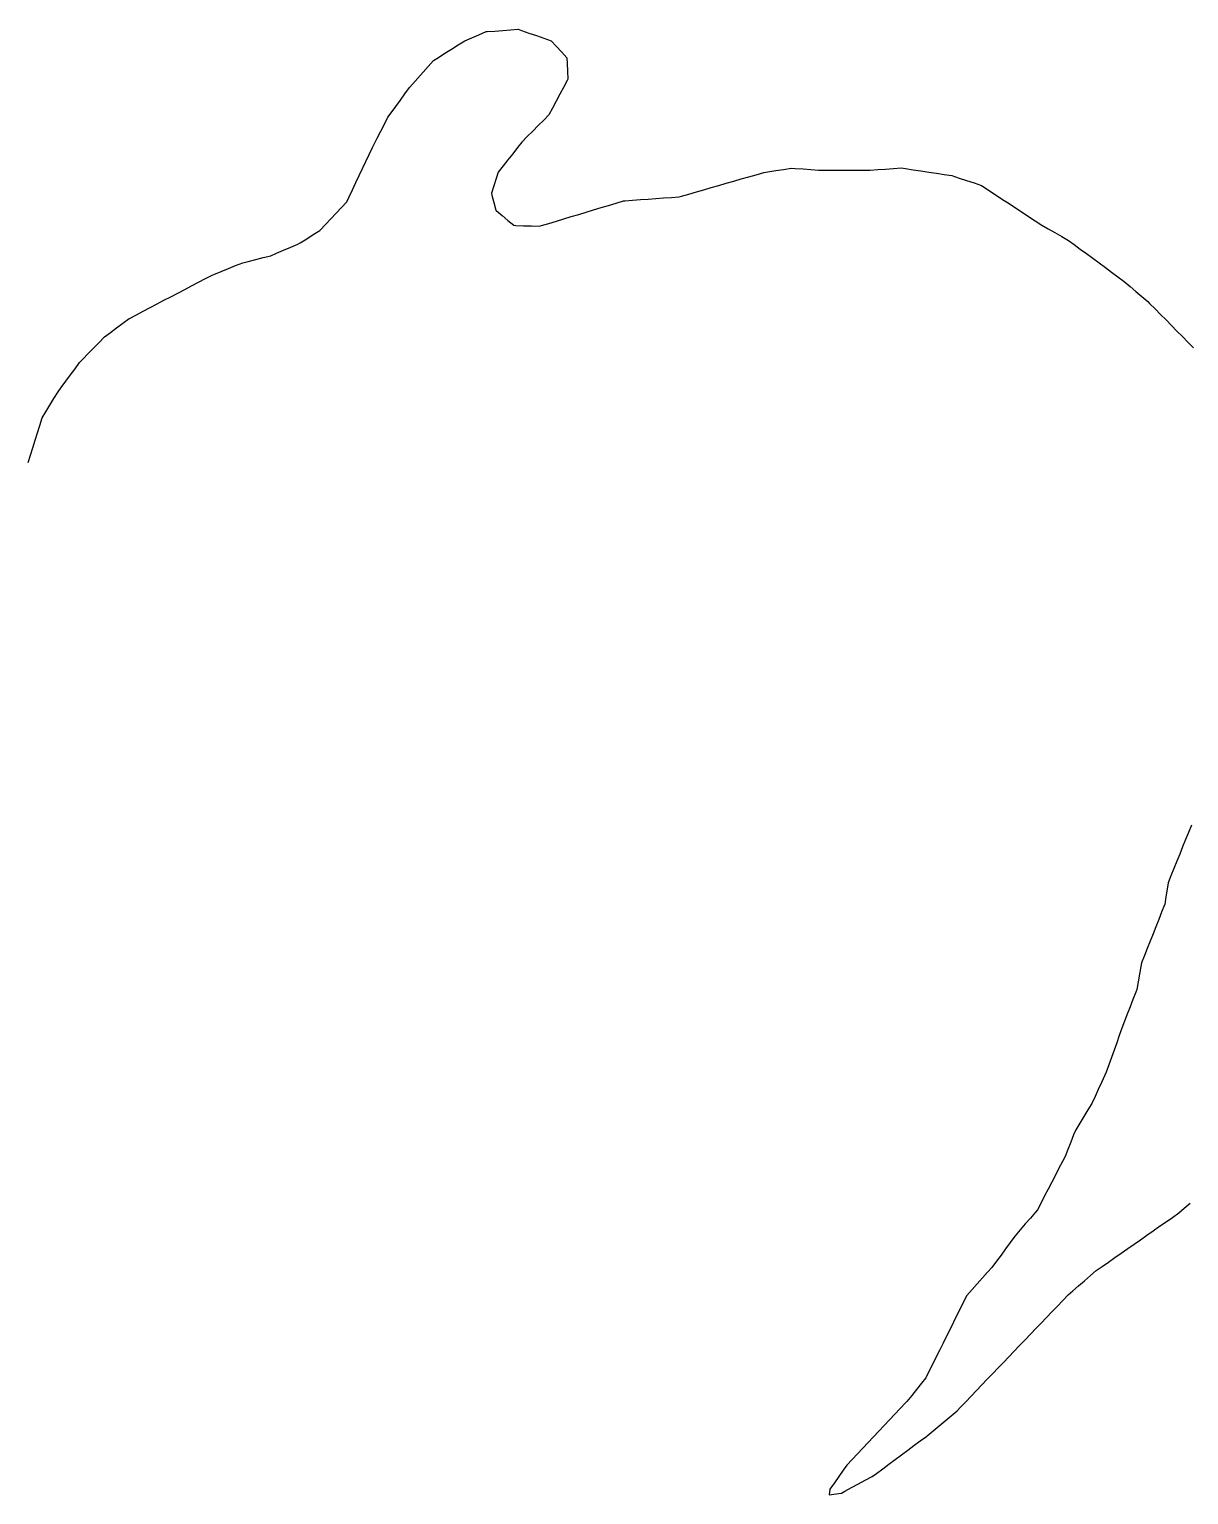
# Model space of a CAD drawing. Header units: millimetres. Extents: x 0 to 2762, y 6 to 2482.
# Drawn here: x 1422 to 1570.9, y 1470.1 to 1658.3 of the extents above; entities that cross this region are included whole.
import ezdxf

# ---------------------------------------------------------------- set-up
doc = ezdxf.new("R2010")
doc.units = ezdxf.units.MM
doc.layers.add('ALL_HOLES', color=1, linetype='Continuous')
doc.layers.add('OUTLINE_ISLAND_01_HOLE_132', color=1, linetype='Continuous')

msp = doc.modelspace()

# ---------------------------------------------------------------- linework, layer by layer
at = {"layer": 'ALL_HOLES'}
for points in [[(1421.879, 1602.6682), (1422.1788, 1603.6222), (1422.4785, 1604.5763), (1422.7782, 1605.5303), (1423.0779, 1606.4843), (1423.3777, 1607.4383), (1423.6774, 1608.3924), (1424.1598, 1609.1796), (1424.6823, 1610.0322), (1425.2049, 1610.8848), (1425.7274, 1611.7375), (1426.1408, 1612.3028), (1426.7311, 1613.11), (1427.3214, 1613.9171), (1427.9117, 1614.7243), (1428.502, 1615.5315), (1428.9191, 1615.9597), (1429.6168, 1616.6761), (1430.3145, 1617.3925), (1431.0122, 1618.1089), (1431.7099, 1618.8253), (1432.4516, 1619.3764), (1433.2543, 1619.9728), (1434.057, 1620.5692), (1434.8596, 1621.1656), (1434.8996, 1621.1866), (1435.7855, 1621.6506), (1436.6713, 1622.1146), (1437.5571, 1622.5786), (1438.443, 1623.0426), (1439.3288, 1623.5066), (1440.2146, 1623.9707), (1441.1004, 1624.4347), (1441.9863, 1624.8987), (1442.8721, 1625.3627), (1443.7579, 1625.8267), (1444.6437, 1626.2907), (1445.5296, 1626.7547), (1445.7466, 1626.8424), (1446.6738, 1627.217), (1447.601, 1627.5916), (1448.5282, 1627.9661), (1449.4554, 1628.3407), (1450.1325, 1628.5102), (1451.1026, 1628.753), (1452.0727, 1628.9958), (1453.0428, 1629.2386), (1453.7544, 1629.5409), (1454.6748, 1629.932), (1455.5952, 1630.323), (1456.5156, 1630.714), (1456.801, 1630.8927), (1457.6486, 1631.4233), (1458.4962, 1631.954), (1459.3438, 1632.4846), (1459.3777, 1632.5204), (1460.0655, 1633.2463), (1460.7534, 1633.9722), (1461.4412, 1634.6981), (1462.129, 1635.424), (1462.8168, 1636.1499), (1463.1244, 1636.808), (1463.5479, 1637.7139), (1463.9714, 1638.6198), (1464.3948, 1639.5258), (1464.8183, 1640.4317), (1465.2418, 1641.3376), (1465.6652, 1642.2435), (1466.0887, 1643.1494), (1466.2487, 1643.4597), (1466.7071, 1644.3485), (1467.1655, 1645.2372), (1467.6238, 1646.126), (1468.0822, 1647.0148), (1468.5032, 1647.595), (1469.0904, 1648.4044), (1469.6776, 1649.2139), (1470.2649, 1650.0233), (1470.8521, 1650.8327), (1471.272, 1651.3067), (1471.935, 1652.0552), (1472.5981, 1652.8038), (1473.2612, 1653.5523), (1473.9243, 1654.3009), (1474.5577, 1654.7001), (1475.4037, 1655.2332), (1476.2497, 1655.7664), (1477.0957, 1656.2996), (1477.9418, 1656.8327), (1478.8473, 1657.2214), (1479.7662, 1657.6159), (1480.6851, 1658.0103), (1480.8181, 1658.0201), (1481.8154, 1658.0933), (1482.8127, 1658.1664), (1483.81, 1658.2396), (1484.8074, 1658.3128), (1485.243, 1658.1613), (1486.1875, 1657.8327), (1487.132, 1657.5042), (1488.0765, 1657.1757), (1489.0209, 1656.8472), (1489.6897, 1656.1312), (1490.3723, 1655.4004), (1491.0549, 1654.6696), (1491.0908, 1653.9176), (1491.1383, 1652.9187), (1491.1859, 1651.9198), (1491.0876, 1651.7355), (1490.617, 1650.8532), (1490.1465, 1649.9708), (1489.6759, 1649.0885), (1489.2053, 1648.2061), (1488.7347, 1647.3238), (1488.076, 1646.6601), (1487.3716, 1645.9504), (1486.6672, 1645.2406), (1485.9627, 1644.5308), (1485.2583, 1643.8211), (1484.7114, 1643.1261), (1484.0929, 1642.3403), (1483.4745, 1641.5544), (1482.8561, 1640.7686), (1482.2376, 1639.9828), (1481.9781, 1639.159), (1481.6776, 1638.2052), (1481.3771, 1637.2514), (1481.433, 1637.0291), (1481.6769, 1636.0593), (1481.9208, 1635.0895), (1481.9564, 1635.0597), (1482.7243, 1634.4191), (1483.4921, 1633.7784), (1484.2599, 1633.1377), (1484.5032, 1633.1286), (1485.5025, 1633.0909), (1486.5018, 1633.0531), (1487.501, 1633.0154), (1487.7886, 1633.1021), (1488.7461, 1633.3906), (1489.7035, 1633.6792), (1490.661, 1633.9677), (1491.6185, 1634.2562), (1492.5759, 1634.5448), (1493.5334, 1634.8333), (1494.4909, 1635.1218), (1495.4484, 1635.4104), (1496.4058, 1635.6989), (1497.3633, 1635.9874), (1498.3208, 1636.276), (1498.4875, 1636.2882), (1499.4848, 1636.3614), (1500.4821, 1636.4346), (1501.4794, 1636.5078), (1502.4767, 1636.581), (1503.4741, 1636.6542), (1504.4714, 1636.7274), (1505.4687, 1636.8006), (1505.7513, 1636.8818), (1506.7124, 1637.158), (1507.6735, 1637.4341), (1508.6346, 1637.7103), (1509.5957, 1637.9865), (1510.5568, 1638.2626), (1511.5179, 1638.5388), (1512.479, 1638.815), (1513.4401, 1639.0911), (1514.4012, 1639.3673), (1515.3623, 1639.6435), (1516.3235, 1639.9197), (1516.8677, 1640.006), (1517.8554, 1640.1627), (1518.843, 1640.3193), (1519.8307, 1640.476), (1520.3724, 1640.44), (1521.3702, 1640.3737), (1522.368, 1640.3074), (1523.3658, 1640.2411), (1523.9211, 1640.2389), (1524.9211, 1640.235), (1525.921, 1640.2311), (1526.921, 1640.2271), (1527.921, 1640.2232), (1528.921, 1640.2193), (1529.921, 1640.2153), (1529.9776, 1640.2196), (1530.9749, 1640.2937), (1531.9721, 1640.3678), (1532.9694, 1640.4419), (1533.9666, 1640.5161), (1534.534, 1640.4293), (1535.5225, 1640.278), (1536.511, 1640.1268), (1537.4994, 1639.9756), (1538.4879, 1639.8244), (1539.4764, 1639.6731), (1540.4649, 1639.5219), (1540.4719, 1639.5196), (1541.4211, 1639.2051), (1542.3704, 1638.8906), (1543.3196, 1638.5761), (1544.2689, 1638.2616), (1544.4841, 1638.12), (1545.3196, 1637.5704), (1546.155, 1637.0208), (1546.9904, 1636.4712), (1547.8258, 1635.9216), (1548.6612, 1635.372), (1549.4967, 1634.8223), (1550.3321, 1634.2727), (1551.1675, 1633.7231), (1552.0029, 1633.1735), (1552.8447, 1632.692), (1553.7127, 1632.1955), (1554.5807, 1631.699), (1555.4488, 1631.2024), (1556.1552, 1630.6828), (1556.9607, 1630.0902), (1557.7662, 1629.4977), (1558.5717, 1628.9051), (1559.3773, 1628.3125), (1560.1828, 1627.72), (1560.9883, 1627.1274), (1561.7938, 1626.5348), (1562.5993, 1625.9423), (1563.3486, 1625.3004), (1564.108, 1624.6498), (1564.8674, 1623.9991), (1565.6268, 1623.3485), (1565.8569, 1623.1156), (1566.5596, 1622.4042), (1567.2624, 1621.6928), (1567.9652, 1620.9814), (1568.668, 1620.27), (1569.3708, 1619.5586), (1570.0736, 1618.8472), (1570.7764, 1618.1358), (1571.4791, 1617.4244)], [(1571.2251, 1556.0944), (1570.8501, 1555.1674), (1570.4751, 1554.2403), (1570.1001, 1553.3133), (1569.725, 1552.3863), (1569.35, 1551.4593), (1568.975, 1550.5323), (1568.6, 1549.6052), (1568.225, 1548.6782), (1568.1008, 1547.8792), (1567.9472, 1546.891), (1567.7937, 1545.9029), (1567.7717, 1545.8476), (1567.4029, 1544.9181), (1567.0341, 1543.9885), (1566.6653, 1543.059), (1566.2965, 1542.1295), (1565.9277, 1541.2), (1565.5589, 1540.2705), (1565.1901, 1539.341), (1564.8213, 1538.4115), (1564.7408, 1537.9484), (1564.5694, 1536.9632), (1564.398, 1535.978), (1564.2266, 1534.9928), (1564.0846, 1534.63), (1563.72, 1533.6988), (1563.3554, 1532.7677), (1562.9908, 1531.8365), (1562.6262, 1530.9053), (1562.3046, 1530.0052), (1561.9681, 1529.0635), (1561.6316, 1528.1218), (1561.2951, 1527.1801), (1560.9586, 1526.2384), (1560.6221, 1525.2968), (1560.2856, 1524.3551), (1560.1097, 1523.973), (1559.6916, 1523.0646), (1559.2735, 1522.1562), (1558.8554, 1521.2478), (1558.4373, 1520.3394), (1557.9456, 1519.5418), (1557.4208, 1518.6906), (1556.896, 1517.8393), (1556.3712, 1516.9881), (1556.1041, 1516.313), (1555.7363, 1515.3831), (1555.3685, 1514.4532), (1555.0007, 1513.5233), (1554.6867, 1512.9179), (1554.2263, 1512.0301), (1553.7659, 1511.1424), (1553.3055, 1510.2547), (1552.8451, 1509.367), (1552.3846, 1508.4793), (1551.9242, 1507.5916), (1551.4638, 1506.7039), (1551.2029, 1506.3985), (1550.5534, 1505.6382), (1549.9039, 1504.8778), (1549.2543, 1504.1175), (1548.6048, 1503.3571), (1548.5667, 1503.3055), (1547.973, 1502.5008), (1547.3794, 1501.6961), (1546.7857, 1500.8914), (1546.192, 1500.0867), (1545.5983, 1499.282), (1545.0664, 1498.6892), (1544.3985, 1497.945), (1543.7307, 1497.2007), (1543.0628, 1496.4564), (1542.3949, 1495.7121), (1542.0226, 1494.9625), (1541.5778, 1494.0669), (1541.133, 1493.1712), (1540.6881, 1492.2756), (1540.2433, 1491.38), (1539.7985, 1490.4844), (1539.3537, 1489.5888), (1538.9089, 1488.6931), (1538.464, 1487.7975), (1538.0192, 1486.9019), (1537.5744, 1486.0063), (1537.1296, 1485.1107), (1536.5756, 1484.4188), (1535.9506, 1483.6382), (1535.3255, 1482.8576), (1534.7005, 1482.077), (1534.5376, 1481.9047), (1533.8506, 1481.1781), (1533.1636, 1480.4514), (1532.4767, 1479.7247), (1531.7897, 1478.998), (1531.1027, 1478.2714), (1530.4157, 1477.5447), (1529.7287, 1476.818), (1529.0417, 1476.0913), (1528.3548, 1475.3647), (1527.6678, 1474.638), (1526.9808, 1473.9113), (1526.5323, 1473.2674), (1525.9609, 1472.4468), (1525.3894, 1471.6261), (1524.8179, 1470.8055), (1524.7094, 1470.1089), (1525.314, 1470.1905), (1526.305, 1470.3243), (1526.7173, 1470.5444), (1527.5995, 1471.0154), (1528.4816, 1471.4864), (1529.3637, 1471.9574), (1530.2459, 1472.4284), (1530.7918, 1472.8335), (1531.5949, 1473.4294), (1532.3979, 1474.0253), (1533.201, 1474.6212), (1534.004, 1475.2171), (1534.8071, 1475.813), (1535.6102, 1476.409), (1536.4132, 1477.0049), (1537.2163, 1477.6008), (1537.3122, 1477.6811), (1538.0786, 1478.3234), (1538.8451, 1478.9657), (1539.6115, 1479.608), (1540.378, 1480.2503), (1541.1445, 1480.8926), (1541.564, 1481.3303), (1542.256, 1482.0522), (1542.948, 1482.7741), (1543.64, 1483.496), (1544.332, 1484.2179), (1545.0239, 1484.9398), (1545.7159, 1485.6617), (1546.4079, 1486.3836), (1547.0999, 1487.1055), (1547.7919, 1487.8275), (1548.4839, 1488.5494), (1549.1759, 1489.2713), (1549.8679, 1489.9932), (1550.5598, 1490.7151), (1551.2518, 1491.437), (1551.9438, 1492.1589), (1552.6358, 1492.8808), (1553.3278, 1493.6027), (1554.0198, 1494.3246), (1554.7118, 1495.0465), (1555.4038, 1495.7684), (1555.9942, 1496.2791), (1556.7506, 1496.9332), (1557.507, 1497.5873), (1558.2634, 1498.2414), (1559.0198, 1498.8956), (1559.7708, 1499.4208), (1560.5902, 1499.994), (1561.4097, 1500.5671), (1562.2292, 1501.1402), (1563.0486, 1501.7134), (1563.8681, 1502.2865), (1564.6876, 1502.8596), (1565.507, 1503.4328), (1566.3265, 1504.0059), (1567.1459, 1504.579), (1567.9654, 1505.1522), (1568.7849, 1505.7253), (1569.6043, 1506.2984), (1570.3084, 1506.9), (1571.0687, 1507.5496)]]:
    msp.add_lwpolyline(points, dxfattribs=at)
at = {"layer": 'OUTLINE_ISLAND_01_HOLE_132'}
for points in [[(1421.879, 1602.6682), (1422.1788, 1603.6222), (1422.4785, 1604.5763), (1422.7782, 1605.5303), (1423.0779, 1606.4843), (1423.3777, 1607.4383), (1423.6774, 1608.3924), (1424.1598, 1609.1796), (1424.6823, 1610.0322), (1425.2049, 1610.8848), (1425.7274, 1611.7375), (1426.1408, 1612.3028), (1426.7311, 1613.11), (1427.3214, 1613.9171), (1427.9117, 1614.7243), (1428.502, 1615.5315), (1428.9191, 1615.9597), (1429.6168, 1616.6761), (1430.3145, 1617.3925), (1431.0122, 1618.1089), (1431.7099, 1618.8253), (1432.4516, 1619.3764), (1433.2543, 1619.9728), (1434.057, 1620.5692), (1434.8596, 1621.1656), (1434.8996, 1621.1866), (1435.7855, 1621.6506), (1436.6713, 1622.1146), (1437.5571, 1622.5786), (1438.443, 1623.0426), (1439.3288, 1623.5066), (1440.2146, 1623.9707), (1441.1004, 1624.4347), (1441.9863, 1624.8987), (1442.8721, 1625.3627), (1443.7579, 1625.8267), (1444.6437, 1626.2907), (1445.5296, 1626.7547), (1445.7466, 1626.8424), (1446.6738, 1627.217), (1447.601, 1627.5916), (1448.5282, 1627.9661), (1449.4554, 1628.3407), (1450.1325, 1628.5102), (1451.1026, 1628.753), (1452.0727, 1628.9958), (1453.0428, 1629.2386), (1453.7544, 1629.5409), (1454.6748, 1629.932), (1455.5952, 1630.323), (1456.5156, 1630.714), (1456.801, 1630.8927), (1457.6486, 1631.4233), (1458.4962, 1631.954), (1459.3438, 1632.4846), (1459.3777, 1632.5204), (1460.0655, 1633.2463), (1460.7534, 1633.9722), (1461.4412, 1634.6981), (1462.129, 1635.424), (1462.8168, 1636.1499), (1463.1244, 1636.808), (1463.5479, 1637.7139), (1463.9714, 1638.6198), (1464.3948, 1639.5258), (1464.8183, 1640.4317), (1465.2418, 1641.3376), (1465.6652, 1642.2435), (1466.0887, 1643.1494), (1466.2487, 1643.4597), (1466.7071, 1644.3485), (1467.1655, 1645.2372), (1467.6238, 1646.126), (1468.0822, 1647.0148), (1468.5032, 1647.595), (1469.0904, 1648.4044), (1469.6776, 1649.2139), (1470.2649, 1650.0233), (1470.8521, 1650.8327), (1471.272, 1651.3067), (1471.935, 1652.0552), (1472.5981, 1652.8038), (1473.2612, 1653.5523), (1473.9243, 1654.3009), (1474.5577, 1654.7001), (1475.4037, 1655.2332), (1476.2497, 1655.7664), (1477.0957, 1656.2996), (1477.9418, 1656.8327), (1478.8473, 1657.2214), (1479.7662, 1657.6159), (1480.6851, 1658.0103), (1480.8181, 1658.0201), (1481.8154, 1658.0933), (1482.8127, 1658.1664), (1483.81, 1658.2396), (1484.8074, 1658.3128), (1485.243, 1658.1613), (1486.1875, 1657.8327), (1487.132, 1657.5042), (1488.0765, 1657.1757), (1489.0209, 1656.8472), (1489.6897, 1656.1312), (1490.3723, 1655.4004), (1491.0549, 1654.6696), (1491.0908, 1653.9176), (1491.1383, 1652.9187), (1491.1859, 1651.9198), (1491.0876, 1651.7355), (1490.617, 1650.8532), (1490.1465, 1649.9708), (1489.6759, 1649.0885), (1489.2053, 1648.2061), (1488.7347, 1647.3238), (1488.076, 1646.6601), (1487.3716, 1645.9504), (1486.6672, 1645.2406), (1485.9627, 1644.5308), (1485.2583, 1643.8211), (1484.7114, 1643.1261), (1484.0929, 1642.3403), (1483.4745, 1641.5544), (1482.8561, 1640.7686), (1482.2376, 1639.9828), (1481.9781, 1639.159), (1481.6776, 1638.2052), (1481.3771, 1637.2514), (1481.433, 1637.0291), (1481.6769, 1636.0593), (1481.9208, 1635.0895), (1481.9564, 1635.0597), (1482.7243, 1634.4191), (1483.4921, 1633.7784), (1484.2599, 1633.1377), (1484.5032, 1633.1286), (1485.5025, 1633.0909), (1486.5018, 1633.0531), (1487.501, 1633.0154), (1487.7886, 1633.1021), (1488.7461, 1633.3906), (1489.7035, 1633.6792), (1490.661, 1633.9677), (1491.6185, 1634.2562), (1492.5759, 1634.5448), (1493.5334, 1634.8333), (1494.4909, 1635.1218), (1495.4484, 1635.4104), (1496.4058, 1635.6989), (1497.3633, 1635.9874), (1498.3208, 1636.276), (1498.4875, 1636.2882), (1499.4848, 1636.3614), (1500.4821, 1636.4346), (1501.4794, 1636.5078), (1502.4767, 1636.581), (1503.4741, 1636.6542), (1504.4714, 1636.7274), (1505.4687, 1636.8006), (1505.7513, 1636.8818), (1506.7124, 1637.158), (1507.6735, 1637.4341), (1508.6346, 1637.7103), (1509.5957, 1637.9865), (1510.5568, 1638.2626), (1511.5179, 1638.5388), (1512.479, 1638.815), (1513.4401, 1639.0911), (1514.4012, 1639.3673), (1515.3623, 1639.6435), (1516.3235, 1639.9197), (1516.8677, 1640.006), (1517.8554, 1640.1627), (1518.843, 1640.3193), (1519.8307, 1640.476), (1520.3724, 1640.44), (1521.3702, 1640.3737), (1522.368, 1640.3074), (1523.3658, 1640.2411), (1523.9211, 1640.2389), (1524.9211, 1640.235), (1525.921, 1640.2311), (1526.921, 1640.2271), (1527.921, 1640.2232), (1528.921, 1640.2193), (1529.921, 1640.2153), (1529.9776, 1640.2196), (1530.9749, 1640.2937), (1531.9721, 1640.3678), (1532.9694, 1640.4419), (1533.9666, 1640.5161), (1534.534, 1640.4293), (1535.5225, 1640.278), (1536.511, 1640.1268), (1537.4994, 1639.9756), (1538.4879, 1639.8244), (1539.4764, 1639.6731), (1540.4649, 1639.5219), (1540.4719, 1639.5196), (1541.4211, 1639.2051), (1542.3704, 1638.8906), (1543.3196, 1638.5761), (1544.2689, 1638.2616), (1544.4841, 1638.12), (1545.3196, 1637.5704), (1546.155, 1637.0208), (1546.9904, 1636.4712), (1547.8258, 1635.9216), (1548.6612, 1635.372), (1549.4967, 1634.8223), (1550.3321, 1634.2727), (1551.1675, 1633.7231), (1552.0029, 1633.1735), (1552.8447, 1632.692), (1553.7127, 1632.1955), (1554.5807, 1631.699), (1555.4488, 1631.2024), (1556.1552, 1630.6828), (1556.9607, 1630.0902), (1557.7662, 1629.4977), (1558.5717, 1628.9051), (1559.3773, 1628.3125), (1560.1828, 1627.72), (1560.9883, 1627.1274), (1561.7938, 1626.5348), (1562.5993, 1625.9423), (1563.3486, 1625.3004), (1564.108, 1624.6498), (1564.8674, 1623.9991), (1565.6268, 1623.3485), (1565.8569, 1623.1156), (1566.5596, 1622.4042), (1567.2624, 1621.6928), (1567.9652, 1620.9814), (1568.668, 1620.27), (1569.3708, 1619.5586), (1570.0736, 1618.8472), (1570.7764, 1618.1358), (1571.4791, 1617.4244)], [(1571.2251, 1556.0944), (1570.8501, 1555.1674), (1570.4751, 1554.2403), (1570.1001, 1553.3133), (1569.725, 1552.3863), (1569.35, 1551.4593), (1568.975, 1550.5323), (1568.6, 1549.6052), (1568.225, 1548.6782), (1568.1008, 1547.8792), (1567.9472, 1546.891), (1567.7937, 1545.9029), (1567.7717, 1545.8476), (1567.4029, 1544.9181), (1567.0341, 1543.9885), (1566.6653, 1543.059), (1566.2965, 1542.1295), (1565.9277, 1541.2), (1565.5589, 1540.2705), (1565.1901, 1539.341), (1564.8213, 1538.4115), (1564.7408, 1537.9484), (1564.5694, 1536.9632), (1564.398, 1535.978), (1564.2266, 1534.9928), (1564.0846, 1534.63), (1563.72, 1533.6988), (1563.3554, 1532.7677), (1562.9908, 1531.8365), (1562.6262, 1530.9053), (1562.3046, 1530.0052), (1561.9681, 1529.0635), (1561.6316, 1528.1218), (1561.2951, 1527.1801), (1560.9586, 1526.2384), (1560.6221, 1525.2968), (1560.2856, 1524.3551), (1560.1097, 1523.973), (1559.6916, 1523.0646), (1559.2735, 1522.1562), (1558.8554, 1521.2478), (1558.4373, 1520.3394), (1557.9456, 1519.5418), (1557.4208, 1518.6906), (1556.896, 1517.8393), (1556.3712, 1516.9881), (1556.1041, 1516.313), (1555.7363, 1515.3831), (1555.3685, 1514.4532), (1555.0007, 1513.5233), (1554.6867, 1512.9179), (1554.2263, 1512.0301), (1553.7659, 1511.1424), (1553.3055, 1510.2547), (1552.8451, 1509.367), (1552.3846, 1508.4793), (1551.9242, 1507.5916), (1551.4638, 1506.7039), (1551.2029, 1506.3985), (1550.5534, 1505.6382), (1549.9039, 1504.8778), (1549.2543, 1504.1175), (1548.6048, 1503.3571), (1548.5667, 1503.3055), (1547.973, 1502.5008), (1547.3794, 1501.6961), (1546.7857, 1500.8914), (1546.192, 1500.0867), (1545.5983, 1499.282), (1545.0664, 1498.6892), (1544.3985, 1497.945), (1543.7307, 1497.2007), (1543.0628, 1496.4564), (1542.3949, 1495.7121), (1542.0226, 1494.9625), (1541.5778, 1494.0669), (1541.133, 1493.1712), (1540.6881, 1492.2756), (1540.2433, 1491.38), (1539.7985, 1490.4844), (1539.3537, 1489.5888), (1538.9089, 1488.6931), (1538.464, 1487.7975), (1538.0192, 1486.9019), (1537.5744, 1486.0063), (1537.1296, 1485.1107), (1536.5756, 1484.4188), (1535.9506, 1483.6382), (1535.3255, 1482.8576), (1534.7005, 1482.077), (1534.5376, 1481.9047), (1533.8506, 1481.1781), (1533.1636, 1480.4514), (1532.4767, 1479.7247), (1531.7897, 1478.998), (1531.1027, 1478.2714), (1530.4157, 1477.5447), (1529.7287, 1476.818), (1529.0417, 1476.0913), (1528.3548, 1475.3647), (1527.6678, 1474.638), (1526.9808, 1473.9113), (1526.5323, 1473.2674), (1525.9609, 1472.4468), (1525.3894, 1471.6261), (1524.8179, 1470.8055), (1524.7094, 1470.1089), (1525.314, 1470.1905), (1526.305, 1470.3243), (1526.7173, 1470.5444), (1527.5995, 1471.0154), (1528.4816, 1471.4864), (1529.3637, 1471.9574), (1530.2459, 1472.4284), (1530.7918, 1472.8335), (1531.5949, 1473.4294), (1532.3979, 1474.0253), (1533.201, 1474.6212), (1534.004, 1475.2171), (1534.8071, 1475.813), (1535.6102, 1476.409), (1536.4132, 1477.0049), (1537.2163, 1477.6008), (1537.3122, 1477.6811), (1538.0786, 1478.3234), (1538.8451, 1478.9657), (1539.6115, 1479.608), (1540.378, 1480.2503), (1541.1445, 1480.8926), (1541.564, 1481.3303), (1542.256, 1482.0522), (1542.948, 1482.7741), (1543.64, 1483.496), (1544.332, 1484.2179), (1545.0239, 1484.9398), (1545.7159, 1485.6617), (1546.4079, 1486.3836), (1547.0999, 1487.1055), (1547.7919, 1487.8275), (1548.4839, 1488.5494), (1549.1759, 1489.2713), (1549.8679, 1489.9932), (1550.5598, 1490.7151), (1551.2518, 1491.437), (1551.9438, 1492.1589), (1552.6358, 1492.8808), (1553.3278, 1493.6027), (1554.0198, 1494.3246), (1554.7118, 1495.0465), (1555.4038, 1495.7684), (1555.9942, 1496.2791), (1556.7506, 1496.9332), (1557.507, 1497.5873), (1558.2634, 1498.2414), (1559.0198, 1498.8956), (1559.7708, 1499.4208), (1560.5902, 1499.994), (1561.4097, 1500.5671), (1562.2292, 1501.1402), (1563.0486, 1501.7134), (1563.8681, 1502.2865), (1564.6876, 1502.8596), (1565.507, 1503.4328), (1566.3265, 1504.0059), (1567.1459, 1504.579), (1567.9654, 1505.1522), (1568.7849, 1505.7253), (1569.6043, 1506.2984), (1570.3084, 1506.9), (1571.0687, 1507.5496)]]:
    msp.add_lwpolyline(points, dxfattribs=at)

doc.saveas('drawing.dxf')
